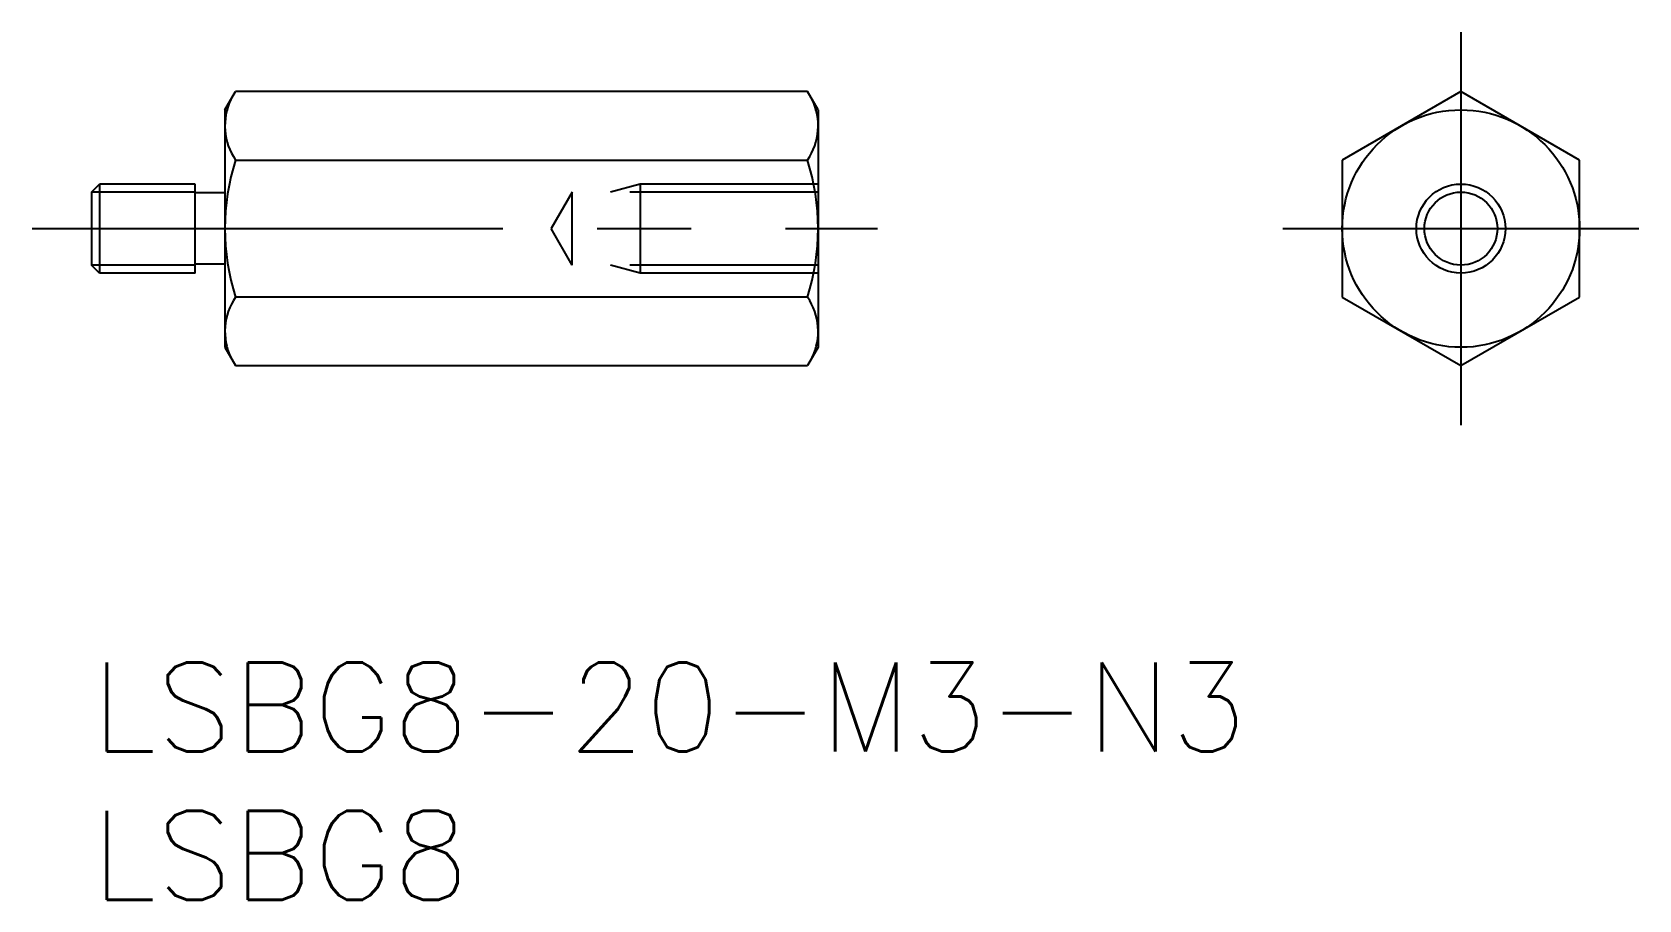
# Model space of a CAD drawing. Extents: x -2 to 52.2, y -8 to 21.2.
import ezdxf

# ---------------------------------------------------------------- set-up
doc = ezdxf.new("R2010")
doc.units = 0
doc.header["$LTSCALE"] = 0.5
doc.linetypes.add('CENTER', pattern=[50.8, 31.75, -6.35, 6.35, -6.35])
doc.linetypes.add('DASHED', pattern=[19.05, 12.7, -6.35])
for name, color, linetype in [('MSM_CENTER', 1, 'CENTER'), ('MSM_CONTINUOUS', 7, 'CONTINUOUS'), ('MSM_DASHED', 4, 'DASHED'), ('MSM_NARROW', 5, 'CONTINUOUS'), ('MSM_PART_NUMBER', 7, 'CONTINUOUS')]:
    doc.layers.add(name, color=color, linetype=linetype)
doc.styles.get("Standard").update_dxf_attribs({"font": 'txt.shx', "height": 3, "bigfont": 'bigfont.shx'})

# ---------------------------------------------------------------- blocks, each defined once
blk = doc.blocks.new('*U4')
at = {"layer": 'MSM_PART_NUMBER'}
blk.add_text('LSBG8-20-M3-N3', height=3, dxfattribs=at).set_placement((0, -3))
blk = doc.blocks.new('*U5')
at = {"layer": 'MSM_PART_NUMBER'}
blk.add_text('LSBG8', height=3, dxfattribs=at).set_placement((0, -8))

msp = doc.modelspace()

# ---------------------------------------------------------------- linework, layer by layer
at = {"layer": 'MSM_CENTER'}
for p, q in [((46.172, 21.238), (46.172, 8)), ((-2, 14.619), (26.5, 14.619)), ((40.172, 14.619), (52.172, 14.619))]:
    msp.add_line(p, q, dxfattribs=at)
at = {"layer": 'MSM_CONTINUOUS'}
for p, q in [((4.5, 18.619), (4.857, 19.238)), ((24.143, 19.238), (4.857, 19.238)), ((24.5, 18.619), (24.143, 19.238)), ((46.172, 19.238), (42.172, 16.928)), ((50.172, 16.928), (46.172, 19.238)), ((4.5, 18.619), (4.5, 10.619)), ((24.5, 18.619), (24.5, 10.619)), ((4.857, 16.928), (24.143, 16.928)), ((42.172, 16.928), (42.172, 12.309)), ((50.172, 12.309), (50.172, 16.928)), ((0, 15.848), (0.27, 16.119)), ((0, 15.848), (0, 13.389)), ((3.5, 16.119), (0.27, 16.119)), ((0.27, 16.119), (0.27, 13.119)), ((3.5, 13.119), (3.5, 16.119)), ((4.5, 15.819), (3.5, 15.819)), ((0.27, 13.119), (0, 13.389)), ((3.5, 13.119), (0.27, 13.119)), ((4.5, 13.419), (3.5, 13.419)), ((24.143, 12.309), (4.857, 12.309)), ((42.172, 12.309), (46.172, 10)), ((46.172, 10), (50.172, 12.309)), ((4.5, 10.619), (4.857, 10)), ((24.5, 10.619), (24.143, 10)), ((4.857, 10), (24.143, 10))]:
    msp.add_line(p, q, dxfattribs=at)
for radius in [4, 1.23]:
    msp.add_circle((46.172, 14.619), radius, dxfattribs=at)
for centre, radius, start, end in [((6.545, 18.083), 2.045, 154.3842, 214.3842), ((22.455, 18.083), 2.045, 325.6158, 25.6158), ((12.143, 14.619), 7.643, 162.412, 197.588), ((16.857, 14.619), 7.643, 342.412, 17.588), ((6.545, 11.155), 2.045, 145.6158, 205.6158), ((22.455, 11.155), 2.045, 334.3842, 34.3842)]:
    msp.add_arc(centre, radius, start, end, dxfattribs=at)
at = {"layer": 'MSM_DASHED'}
for p, q in [((16.21, 15.848), (15.5, 14.619)), ((24.5, 15.848), (16.21, 15.848)), ((16.21, 13.389), (16.21, 15.848)), ((18.5, 16.119), (17.5, 15.848)), ((24.5, 16.119), (18.5, 16.119)), ((18.5, 16.119), (18.5, 13.119)), ((16.21, 13.389), (15.5, 14.619)), ((24.5, 13.389), (16.21, 13.389)), ((18.5, 13.119), (17.5, 13.389)), ((24.5, 13.119), (18.5, 13.119))]:
    msp.add_line(p, q, dxfattribs=at)
at = {"layer": 'MSM_NARROW'}
for p, q in [((3.5, 15.848), (0, 15.848)), ((3.5, 13.389), (0, 13.389))]:
    msp.add_line(p, q, dxfattribs=at)
msp.add_circle((46.172, 14.619), 1.5, dxfattribs=at)

# ---------------------------------------------------------------- block references
at = {"layer": 'MSM_CONTINUOUS'}
for name in ['*U4', '*U5']:
    msp.add_blockref(name, (0, 0), dxfattribs=at)

doc.saveas('drawing.dxf')
